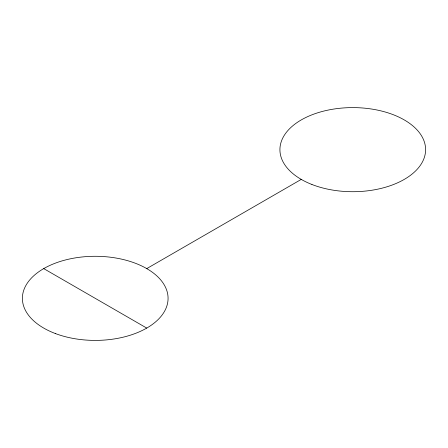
<?xml version="1.0" encoding="UTF-8"?>
<svg xmlns="http://www.w3.org/2000/svg" width="448" height="448" viewBox="0 0 448 448"><rect width="100%" height="100%" fill="white"/><g stroke="black" fill="none" stroke-linecap="round" stroke-linejoin="round"><path stroke-width="0.67" d="M146.737 268.61L301.252 179.396M43.725 268.61L146.737 328.082M55.406 333.558A72.839 42.056 0 0 0 167.961 300.647A72.839 42.056 0 0 0 62.317 260.826A72.839 42.056 0 0 0 55.406 333.558M311.931 184.486A72.839 42.056 0 0 0 425.415 152.662A72.839 42.056 0 0 0 320.93 111.832A72.839 42.056 0 0 0 311.931 184.486"/></g></svg>
